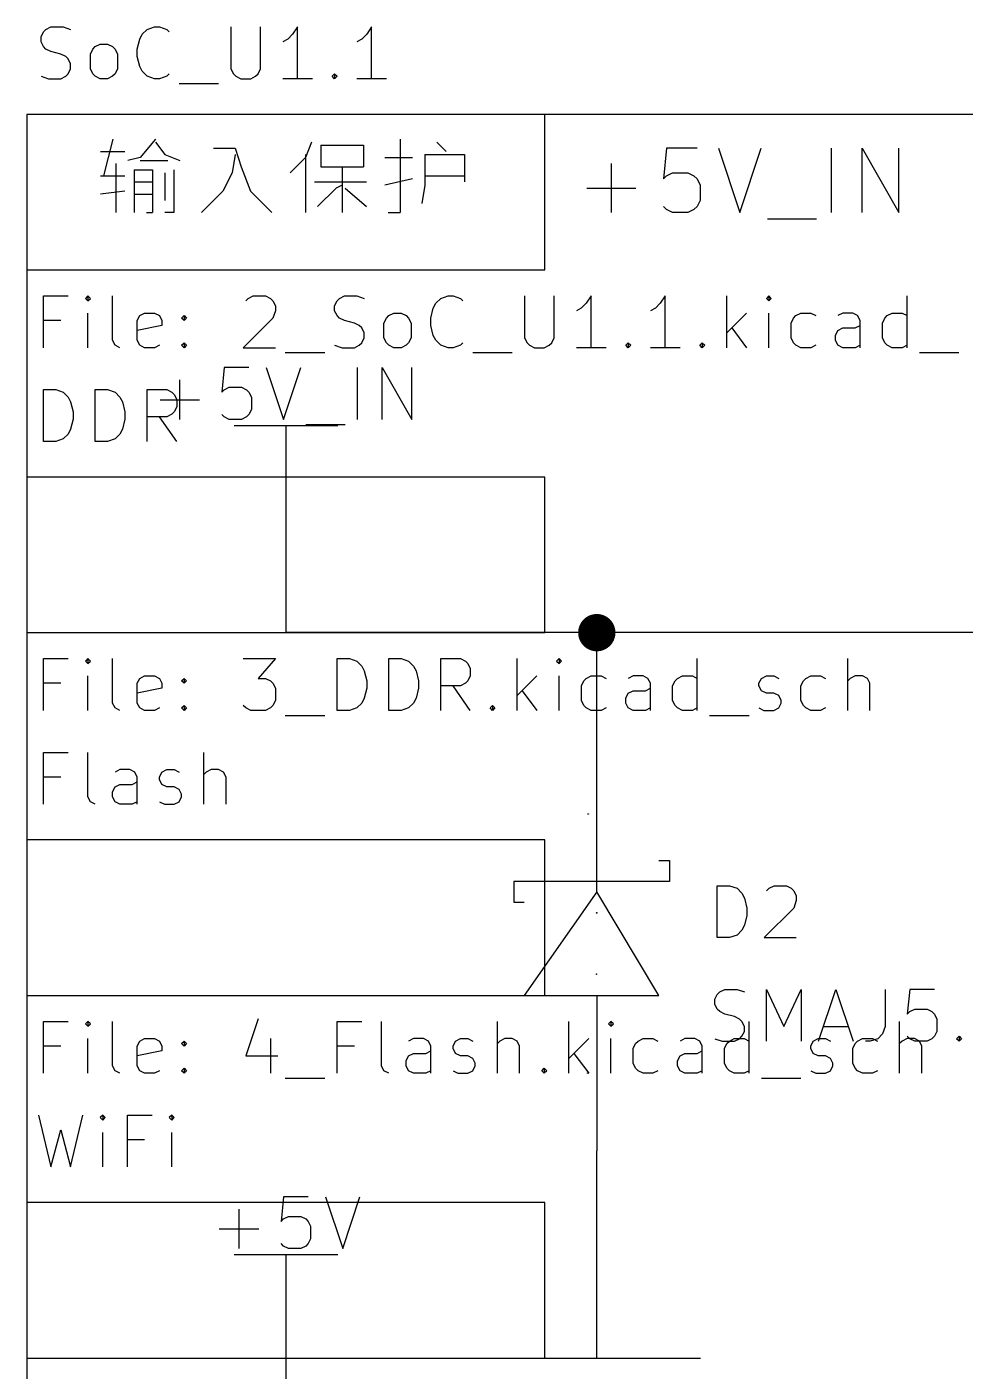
# Model space of a CAD drawing. Header units: millimetres. Extents: x 5 to 293, y -205 to -3.
# Drawn here: x 5.08 to 28.08, y -35.88 to -2.93 of the extents above; entities that cross this region are included whole.
import ezdxf

# ---------------------------------------------------------------- set-up
doc = ezdxf.new("R2010")
doc.units = ezdxf.units.MM
for name, color, linetype in [('GREENSIXTYFIVE', 129, 'CONTINUOUS'), ('LIGHTGREEN', 92, 'CONTINUOUS'), ('LIGHTMAGENTA', 212, 'CONTINUOUS'), ('LIGHTRED', 12, 'CONTINUOUS'), ('RED', 14, 'CONTINUOUS'), ('YELLOWTHREE', 44, 'CONTINUOUS')]:
    doc.layers.add(name, color=color, linetype=linetype)

msp = doc.modelspace()

# ---------------------------------------------------------------- linework, layer by layer
at = {"layer": 'GREENSIXTYFIVE', "linetype": 'CONTINUOUS'}
for p, q in [((5.5472, -2.9951), (5.6682, -2.9346)), ((5.6682, -2.9346), (5.9705, -2.9346)), ((5.9705, -2.9346), (6.152, -2.9951)), ((8.0267, -2.9951), (8.2081, -2.9346)), ((8.2081, -2.9346), (8.329, -2.9346)), ((8.329, -2.9346), (8.5105, -2.9951)), ((10.0828, -2.9346), (10.0828, -3.9627)), ((10.8085, -3.9627), (10.8085, -2.9346)), ((11.7157, -2.9346), (11.5948, -3.1161)), ((11.7157, -4.2046), (11.7157, -2.9346)), ((13.53, -2.9346), (13.4091, -3.1161)), ((13.53, -4.2046), (13.53, -2.9346)), ((5.4263, -3.1765), (5.4867, -3.0556)), ((5.4263, -3.2975), (5.4263, -3.1765)), ((5.4867, -3.0556), (5.5472, -2.9951)), ((7.7848, -3.4789), (7.8452, -3.237)), ((7.8452, -3.237), (7.9057, -3.1161)), ((7.9057, -3.1161), (8.0267, -2.9951)), ((8.5105, -2.9951), (8.5709, -3.0556)), ((11.4738, -3.237), (11.3529, -3.2975)), ((11.5948, -3.1161), (11.4738, -3.237)), ((13.2881, -3.237), (13.1672, -3.2975)), ((13.4091, -3.1161), (13.2881, -3.237)), ((5.4867, -3.4184), (5.4263, -3.2975)), ((5.5472, -3.4789), (5.4867, -3.4184)), ((5.6682, -3.5394), (5.5472, -3.4789)), ((5.9101, -3.5999), (5.6682, -3.5394)), ((6.031, -3.6603), (5.9101, -3.5999)), ((6.6358, -3.5999), (6.6962, -3.4789)), ((6.6358, -3.9627), (6.6358, -3.5999)), ((6.6962, -3.4789), (6.7567, -3.4184)), ((6.7567, -3.4184), (6.8777, -3.358)), ((6.8777, -3.358), (7.0591, -3.358)), ((7.0591, -3.358), (7.18, -3.4184)), ((7.18, -3.4184), (7.2405, -3.4789)), ((7.2405, -3.4789), (7.301, -3.5999)), ((7.301, -3.5999), (7.301, -3.9627)), ((7.7848, -3.6603), (7.7848, -3.4789)), ((6.0915, -3.7208), (6.031, -3.6603)), ((6.152, -3.8418), (6.0915, -3.7208)), ((6.152, -3.9627), (6.152, -3.8418)), ((7.8452, -3.9022), (7.7848, -3.6603)), ((7.9057, -4.0232), (7.8452, -3.9022)), ((5.4263, -4.1442), (5.6077, -4.2046)), ((5.6077, -4.2046), (5.9101, -4.2046)), ((5.9101, -4.2046), (6.031, -4.1442)), ((6.031, -4.1442), (6.0915, -4.0837)), ((6.0915, -4.0837), (6.152, -3.9627)), ((6.6962, -4.0837), (6.6358, -3.9627)), ((6.7567, -4.1442), (6.6962, -4.0837)), ((6.8777, -4.2046), (6.7567, -4.1442)), ((7.0591, -4.2046), (6.8777, -4.2046)), ((7.18, -4.1442), (7.0591, -4.2046)), ((7.2405, -4.0837), (7.18, -4.1442)), ((7.301, -3.9627), (7.2405, -4.0837)), ((8.0267, -4.1442), (7.9057, -4.0232)), ((8.2081, -4.2046), (8.0267, -4.1442)), ((8.329, -4.2046), (8.2081, -4.2046)), ((8.5105, -4.1442), (8.329, -4.2046)), ((8.5709, -4.0837), (8.5105, -4.1442)), ((10.0828, -3.9627), (10.1433, -4.0837)), ((10.1433, -4.0837), (10.2038, -4.1442)), ((10.2038, -4.1442), (10.3247, -4.2046)), ((10.3247, -4.2046), (10.5666, -4.2046)), ((10.5666, -4.2046), (10.6876, -4.1442)), ((10.6876, -4.1442), (10.7481, -4.0837)), ((10.7481, -4.0837), (10.8085, -3.9627)), ((12.0786, -4.2046), (11.3529, -4.2046)), ((12.5624, -4.1442), (12.6228, -4.0837)), ((12.6228, -4.2046), (12.5624, -4.1442)), ((12.6228, -4.0837), (12.6833, -4.1442)), ((12.6228, -4.0837), (12.6228, -4.2046)), ((12.6833, -4.1442), (12.6228, -4.2046)), ((13.8929, -4.2046), (13.1672, -4.2046)), ((8.8129, -4.3256), (9.7805, -4.3256)), ((9.918, -11.2844), (9.8576, -11.8892)), ((10.5228, -11.2844), (9.918, -11.2844)), ((10.9461, -11.2844), (11.3694, -12.5544)), ((11.3694, -12.5544), (11.7928, -11.2844)), ((13.1837, -12.5544), (13.1837, -11.2844)), ((13.7885, -12.5544), (13.7885, -11.2844)), ((13.7885, -11.2844), (14.5142, -12.5544)), ((14.5142, -12.5544), (14.5142, -11.2844)), ((5.4867, -13.0946), (5.4867, -11.8246)), ((5.4867, -11.8246), (5.7891, -11.8246)), ((5.7891, -11.8246), (5.9705, -11.8851)), ((6.7567, -13.0946), (6.7567, -11.8246)), ((6.7567, -11.8246), (7.0591, -11.8246)), ((7.0591, -11.8246), (7.2405, -11.8851)), ((8.0267, -13.0946), (8.0267, -11.8246)), ((8.0267, -11.8246), (8.5105, -11.8246)), ((8.5105, -11.8246), (8.6315, -11.8851)), ((8.8294, -12.5544), (8.8294, -11.5868)), ((9.8576, -11.8892), (9.918, -11.8287)), ((9.918, -11.8287), (10.039, -11.7682)), ((10.039, -11.7682), (10.3414, -11.7682)), ((10.3414, -11.7682), (10.4623, -11.8287)), ((10.4623, -11.8287), (10.5228, -11.8892)), ((5.9705, -11.8851), (6.0915, -12.0061)), ((6.0915, -12.0061), (6.152, -12.127)), ((6.152, -12.127), (6.2124, -12.3689)), ((7.2405, -11.8851), (7.3615, -12.0061)), ((7.3615, -12.0061), (7.422, -12.127)), ((7.422, -12.127), (7.4824, -12.3689)), ((8.3456, -12.0706), (9.3133, -12.0706)), ((8.6315, -11.8851), (8.692, -11.9456)), ((8.692, -11.9456), (8.7524, -12.0665)), ((8.7524, -12.0665), (8.7524, -12.248)), ((10.5228, -11.8892), (10.5833, -12.0101)), ((10.5833, -12.0101), (10.5833, -12.3125)), ((6.2124, -12.3689), (6.2124, -12.5503)), ((7.4824, -12.3689), (7.4824, -12.5503)), ((8.5105, -12.4899), (8.0267, -12.4899)), ((8.7524, -13.0946), (8.3291, -12.4899)), ((8.6315, -12.4294), (8.5105, -12.4899)), ((8.692, -12.3689), (8.6315, -12.4294)), ((8.7524, -12.248), (8.692, -12.3689)), ((9.918, -12.494), (9.8576, -12.4335)), ((10.039, -12.5544), (9.918, -12.494)), ((10.4623, -12.494), (10.3414, -12.5544)), ((10.5228, -12.4335), (10.4623, -12.494)), ((10.5833, -12.3125), (10.5228, -12.4335)), ((6.152, -12.7922), (6.0915, -12.9132)), ((6.2124, -12.5503), (6.152, -12.7922)), ((7.422, -12.7922), (7.3615, -12.9132)), ((7.4824, -12.5503), (7.422, -12.7922)), ((10.3414, -12.5544), (10.039, -12.5544)), ((11.9138, -12.6754), (12.8814, -12.6754)), ((5.7891, -13.0946), (5.4867, -13.0946)), ((5.9705, -13.0342), (5.7891, -13.0946)), ((6.0915, -12.9132), (5.9705, -13.0342)), ((7.0591, -13.0946), (6.7567, -13.0946)), ((7.2405, -13.0342), (7.0591, -13.0946)), ((7.3615, -12.9132), (7.2405, -13.0342)), ((5.4867, -21.9846), (5.4867, -20.7146)), ((5.4867, -20.7146), (6.0915, -20.7146)), ((6.5753, -21.8032), (6.5753, -20.7146)), ((9.4176, -21.9846), (9.4176, -20.7146)), ((5.9101, -21.3194), (5.4867, -21.3194)), ((7.3615, -21.138), (7.2405, -21.1984)), ((7.6034, -21.138), (7.3615, -21.138)), ((7.7243, -21.1984), (7.6034, -21.138)), ((7.7848, -21.3194), (7.7243, -21.1984)), ((7.7848, -21.9846), (7.7848, -21.3194)), ((8.3291, -21.3194), (8.3895, -21.1984)), ((8.3291, -21.3799), (8.3291, -21.3194)), ((8.3895, -21.5008), (8.3291, -21.3799)), ((8.3895, -21.1984), (8.5105, -21.138)), ((8.5105, -21.138), (8.6919, -21.138)), ((8.6919, -21.138), (8.8129, -21.1984)), ((9.4781, -21.1984), (9.4176, -21.2589)), ((9.5991, -21.138), (9.4781, -21.1984)), ((9.7805, -21.138), (9.5991, -21.138)), ((9.9014, -21.1984), (9.7805, -21.138)), ((9.9619, -21.3194), (9.9014, -21.1984)), ((9.9619, -21.9846), (9.9619, -21.3194)), ((7.1801, -21.6822), (7.2405, -21.5613)), ((7.1801, -21.8032), (7.1801, -21.6822)), ((7.2405, -21.5613), (7.3615, -21.5008)), ((7.3615, -21.5008), (7.6639, -21.5008)), ((7.6639, -21.5008), (7.7848, -21.4403)), ((8.5105, -21.5613), (8.3895, -21.5008)), ((8.6919, -21.5613), (8.5105, -21.5613)), ((8.8129, -21.6218), (8.6919, -21.5613)), ((8.8733, -21.7427), (8.8129, -21.6218)), ((8.8733, -21.8032), (8.8733, -21.7427)), ((6.6358, -21.9242), (6.5753, -21.8032)), ((6.7568, -21.9846), (6.6358, -21.9242)), ((7.2405, -21.9242), (7.1801, -21.8032)), ((7.3615, -21.9846), (7.2405, -21.9242)), ((7.6639, -21.9846), (7.3615, -21.9846)), ((7.7848, -21.9242), (7.6639, -21.9846)), ((8.3291, -21.9242), (8.45, -21.9846)), ((8.45, -21.9846), (8.6919, -21.9846)), ((8.6919, -21.9846), (8.8129, -21.9242)), ((8.8129, -21.9242), (8.8733, -21.8032)), ((22.0035, -25.2544), (22.0035, -23.9844)), ((22.0035, -23.9844), (22.3059, -23.9844)), ((22.0035, -25.2544), (22.0035, -23.9844)), ((22.0035, -23.9844), (22.3059, -23.9844)), ((22.3059, -23.9844), (22.4873, -24.0449)), ((22.3059, -23.9844), (22.4873, -24.0449)), ((22.4873, -24.0449), (22.6083, -24.1659)), ((22.4873, -24.0449), (22.6083, -24.1659)), ((23.2131, -24.1054), (23.2735, -24.0449)), ((23.2131, -24.1054), (23.2735, -24.0449)), ((23.2735, -24.0449), (23.3945, -23.9844)), ((23.2735, -24.0449), (23.3945, -23.9844)), ((23.3945, -23.9844), (23.6969, -23.9844)), ((23.3945, -23.9844), (23.6969, -23.9844)), ((23.6969, -23.9844), (23.8178, -24.0449)), ((23.6969, -23.9844), (23.8178, -24.0449)), ((23.8178, -24.0449), (23.8783, -24.1054)), ((23.8178, -24.0449), (23.8783, -24.1054)), ((22.6083, -24.1659), (22.6688, -24.2868)), ((22.6083, -24.1659), (22.6688, -24.2868)), ((22.6688, -24.2868), (22.7292, -24.5287)), ((22.6688, -24.2868), (22.7292, -24.5287)), ((23.8783, -24.1054), (23.9388, -24.2263)), ((23.8783, -24.1054), (23.9388, -24.2263)), ((23.9388, -24.3473), (23.8783, -24.5287)), ((23.9388, -24.3473), (23.8783, -24.5287)), ((23.9388, -24.2263), (23.9388, -24.3473)), ((23.9388, -24.2263), (23.9388, -24.3473)), ((19.0364, -24.6428), (19.0509, -24.6573)), ((19.0364, -24.6428), (19.0509, -24.6573)), ((19.0618, -24.6573), (19.0364, -24.6573)), ((19.0618, -24.6573), (19.0364, -24.6573)), ((19.0618, -24.6428), (19.0472, -24.6537)), ((19.0618, -24.6428), (19.0472, -24.6537)), ((22.7292, -24.5287), (22.7292, -24.7101)), ((22.7292, -24.5287), (22.7292, -24.7101)), ((23.8783, -24.5287), (23.1526, -25.2544)), ((23.8783, -24.5287), (23.1526, -25.2544)), ((22.6688, -24.952), (22.6083, -25.073)), ((22.6688, -24.952), (22.6083, -25.073)), ((22.7292, -24.7101), (22.6688, -24.952)), ((22.7292, -24.7101), (22.6688, -24.952)), ((22.3059, -25.2544), (22.0035, -25.2544)), ((22.3059, -25.2544), (22.0035, -25.2544)), ((22.4873, -25.194), (22.3059, -25.2544)), ((22.4873, -25.194), (22.3059, -25.2544)), ((22.6083, -25.073), (22.4873, -25.194)), ((22.6083, -25.073), (22.4873, -25.194)), ((23.1526, -25.2544), (23.9388, -25.2544)), ((23.1526, -25.2544), (23.9388, -25.2544)), ((19.0364, -26.1511), (19.0618, -26.1426)), ((19.0364, -26.1511), (19.0618, -26.1426)), ((19.0618, -26.1595), (19.0364, -26.1511)), ((19.0618, -26.1595), (19.0364, -26.1511)), ((19.0545, -26.1571), (19.0545, -26.145)), ((19.0545, -26.1571), (19.0545, -26.145)), ((21.9431, -26.7663), (22.0035, -26.6454)), ((21.9431, -26.7663), (22.0035, -26.6454)), ((22.0035, -26.6454), (22.064, -26.5849)), ((22.0035, -26.6454), (22.064, -26.5849)), ((22.064, -26.5849), (22.185, -26.5244)), ((22.064, -26.5849), (22.185, -26.5244)), ((22.185, -26.5244), (22.4873, -26.5244)), ((22.185, -26.5244), (22.4873, -26.5244)), ((22.4873, -26.5244), (22.6688, -26.5849)), ((22.4873, -26.5244), (22.6688, -26.5849)), ((23.213, -27.7944), (23.213, -26.5244)), ((23.213, -26.5244), (23.6364, -27.4316)), ((23.213, -27.7944), (23.213, -26.5244)), ((23.213, -26.5244), (23.6364, -27.4316)), ((23.6364, -27.4316), (24.0597, -26.5244)), ((23.6364, -27.4316), (24.0597, -26.5244)), ((24.0597, -26.5244), (24.0597, -27.7944)), ((24.0597, -26.5244), (24.0597, -27.7944)), ((24.483, -27.7944), (24.9063, -26.5244)), ((24.483, -27.7944), (24.9063, -26.5244)), ((24.9063, -26.5244), (25.3297, -27.7944)), ((24.9063, -26.5244), (25.3297, -27.7944)), ((26.1159, -26.5244), (26.1159, -27.4316)), ((26.1159, -26.5244), (26.1159, -27.4316)), ((26.7206, -26.5244), (26.6602, -27.1292)), ((26.7206, -26.5244), (26.6602, -27.1292)), ((27.3254, -26.5244), (26.7206, -26.5244)), ((27.3254, -26.5244), (26.7206, -26.5244)), ((21.9431, -26.8873), (21.9431, -26.7663)), ((21.9431, -26.8873), (21.9431, -26.7663)), ((22.0035, -27.0082), (21.9431, -26.8873)), ((22.0035, -27.0082), (21.9431, -26.8873)), ((22.064, -27.0687), (22.0035, -27.0082)), ((22.064, -27.0687), (22.0035, -27.0082)), ((26.7206, -27.0687), (26.8416, -27.0082)), ((26.7206, -27.0687), (26.8416, -27.0082)), ((26.8416, -27.0082), (27.144, -27.0082)), ((26.8416, -27.0082), (27.144, -27.0082)), ((27.144, -27.0082), (27.2649, -27.0687)), ((27.144, -27.0082), (27.2649, -27.0687)), ((22.185, -27.1292), (22.064, -27.0687)), ((22.185, -27.1292), (22.064, -27.0687)), ((22.4269, -27.1897), (22.185, -27.1292)), ((22.4269, -27.1897), (22.185, -27.1292)), ((22.5478, -27.2501), (22.4269, -27.1897)), ((22.5478, -27.2501), (22.4269, -27.1897)), ((22.6083, -27.3106), (22.5478, -27.2501)), ((22.6083, -27.3106), (22.5478, -27.2501)), ((22.6688, -27.4316), (22.6083, -27.3106)), ((22.6688, -27.4316), (22.6083, -27.3106)), ((26.6602, -27.1292), (26.7206, -27.0687)), ((26.6602, -27.1292), (26.7206, -27.0687)), ((27.2649, -27.0687), (27.3254, -27.1292)), ((27.2649, -27.0687), (27.3254, -27.1292)), ((27.3254, -27.1292), (27.3859, -27.2501)), ((27.3254, -27.1292), (27.3859, -27.2501)), ((27.3859, -27.2501), (27.3859, -27.5525)), ((27.3859, -27.2501), (27.3859, -27.5525)), ((22.6083, -27.6735), (22.6688, -27.5525)), ((22.6083, -27.6735), (22.6688, -27.5525)), ((22.6688, -27.5525), (22.6688, -27.4316)), ((22.6688, -27.5525), (22.6688, -27.4316)), ((24.604, -27.4316), (25.2087, -27.4316)), ((24.604, -27.4316), (25.2087, -27.4316)), ((26.0554, -27.613), (25.9345, -27.734)), ((26.0554, -27.613), (25.9345, -27.734)), ((26.1159, -27.4316), (26.0554, -27.613)), ((26.1159, -27.4316), (26.0554, -27.613)), ((27.3859, -27.5525), (27.3254, -27.6735)), ((27.3859, -27.5525), (27.3254, -27.6735)), ((21.9431, -27.734), (22.1245, -27.7944)), ((21.9431, -27.734), (22.1245, -27.7944)), ((22.1245, -27.7944), (22.4269, -27.7944)), ((22.1245, -27.7944), (22.4269, -27.7944)), ((22.4269, -27.7944), (22.5478, -27.734)), ((22.4269, -27.7944), (22.5478, -27.734)), ((22.5478, -27.734), (22.6083, -27.6735)), ((22.5478, -27.734), (22.6083, -27.6735)), ((25.753, -27.7944), (25.6321, -27.7944)), ((25.753, -27.7944), (25.6321, -27.7944)), ((25.9345, -27.734), (25.753, -27.7944)), ((25.9345, -27.734), (25.753, -27.7944)), ((26.7206, -27.734), (26.6602, -27.6735)), ((26.7206, -27.734), (26.6602, -27.6735)), ((26.8416, -27.7944), (26.7206, -27.734)), ((26.8416, -27.7944), (26.7206, -27.734)), ((27.144, -27.7944), (26.8416, -27.7944)), ((27.144, -27.7944), (26.8416, -27.7944)), ((27.2649, -27.734), (27.144, -27.7944)), ((27.2649, -27.734), (27.144, -27.7944)), ((27.3254, -27.6735), (27.2649, -27.734)), ((27.3254, -27.6735), (27.2649, -27.734)), ((27.8697, -27.734), (27.9301, -27.6735)), ((27.8697, -27.734), (27.9301, -27.6735)), ((27.9301, -27.7944), (27.8697, -27.734)), ((27.9301, -27.7944), (27.8697, -27.734)), ((27.9301, -27.6735), (27.9906, -27.734)), ((27.9301, -27.6735), (27.9301, -27.7944)), ((27.9301, -27.6735), (27.9906, -27.734)), ((27.9301, -27.6735), (27.9301, -27.7944)), ((27.9906, -27.734), (27.9301, -27.7944)), ((27.9906, -27.734), (27.9301, -27.7944)), ((5.3658, -29.6046), (5.6682, -30.8746)), ((6.152, -30.8746), (6.4544, -29.6046)), ((6.9381, -29.6046), (6.8777, -29.6651)), ((6.9986, -29.6651), (6.9381, -29.6046)), ((6.9381, -29.6046), (6.9381, -29.7256)), ((7.5429, -30.8746), (7.5429, -29.6046)), ((7.5429, -29.6046), (8.1477, -29.6046)), ((8.6315, -29.6046), (8.5711, -29.6651)), ((8.692, -29.6651), (8.6315, -29.6046)), ((8.6315, -29.6046), (8.6315, -29.7256)), ((5.6682, -30.8746), (5.9101, -29.9675)), ((5.9101, -29.9675), (6.152, -30.8746)), ((6.8777, -29.6651), (6.9381, -29.7256)), ((6.9381, -29.7256), (6.9986, -29.6651)), ((8.5711, -29.6651), (8.6315, -29.7256)), ((8.6315, -29.7256), (8.692, -29.6651)), ((6.9381, -30.8746), (6.9381, -30.028)), ((7.9663, -30.2094), (7.5429, -30.2094)), ((8.6315, -30.8746), (8.6315, -30.028)), ((11.3695, -31.6044), (11.3091, -32.2092)), ((11.9743, -31.6044), (11.3695, -31.6044)), ((12.3976, -31.6044), (12.8209, -32.8744)), ((12.8209, -32.8744), (13.2443, -31.6044)), ((10.2809, -32.8744), (10.2809, -31.9068)), ((11.3091, -32.2092), (11.3695, -32.1487)), ((11.3695, -32.1487), (11.4905, -32.0882)), ((11.4905, -32.0882), (11.7929, -32.0882)), ((11.7929, -32.0882), (11.9138, -32.1487)), ((11.9138, -32.1487), (11.9743, -32.2092)), ((11.9743, -32.2092), (12.0348, -32.3301)), ((9.7971, -32.3906), (10.7648, -32.3906)), ((12.0348, -32.3301), (12.0348, -32.6325)), ((11.3695, -32.814), (11.3091, -32.7535)), ((11.4905, -32.8744), (11.3695, -32.814)), ((11.7929, -32.8744), (11.4905, -32.8744)), ((11.9138, -32.814), (11.7929, -32.8744)), ((11.9743, -32.7535), (11.9138, -32.814)), ((12.0348, -32.6325), (11.9743, -32.7535))]:
    msp.add_line(p, q, dxfattribs=at)
at = {"layer": 'LIGHTGREEN', "linetype": 'CONTINUOUS'}
for p, q in [((11.43, -15.24), (11.43, -17.78)), ((19.05, -17.78), (11.43, -17.78)), ((19.05, -20.32), (19.05, -17.78)), ((30.48, -17.78), (19.05, -17.78)), ((19.05, -33.02), (19.05, -30.48)), ((11.43, -35.56), (11.43, -40.64))]:
    msp.add_line(p, q, dxfattribs=at)
at = {"layer": 'LIGHTGREEN', "const_width": 0.4572}
msp.add_lwpolyline([(18.8214, -17.78, 1), (19.2786, -17.78, 1)], format="xyb", close=True, dxfattribs=at)
at = {"layer": 'LIGHTMAGENTA', "linetype": 'CONTINUOUS'}
for p, q in [((5.08, -5.08), (5.08, -59.69)), ((67.31, -5.08), (5.08, -5.08)), ((7.1834, -5.6857), (6.9584, -6.5856)), ((8.2333, -5.6857), (7.8583, -6.1356)), ((8.2333, -5.7607), (8.4582, -6.0606)), ((9.6581, -5.9106), (10.183, -5.9106)), ((10.183, -5.9106), (10.333, -6.3606)), ((12.0578, -5.7607), (11.9078, -6.1356)), ((12.2827, -5.8357), (12.2827, -6.3606)), ((12.2827, -5.8357), (13.3326, -5.8357)), ((13.3326, -5.8357), (13.3326, -6.3606)), ((14.2325, -5.6857), (14.2325, -7.4854)), ((15.1324, -5.7607), (15.3573, -5.9856)), ((20.7566, -5.9106), (20.6816, -6.6605)), ((21.5065, -5.9106), (20.7566, -5.9106)), ((22.0314, -5.9106), (22.5564, -7.4854)), ((22.5564, -7.4854), (23.0813, -5.9106)), ((24.806, -7.4854), (24.806, -5.9106)), ((25.5559, -7.4854), (25.5559, -5.9106)), ((25.5559, -5.9106), (26.4558, -7.4854)), ((26.4558, -7.4854), (26.4558, -5.9106)), ((6.8834, -5.9856), (7.4834, -5.9856)), ((7.8583, -6.1356), (7.5583, -6.2106)), ((7.8583, -6.2106), (8.5332, -6.2106)), ((8.4582, -6.0606), (8.8332, -6.2106)), ((10.183, -6.0606), (10.108, -6.5106)), ((11.9078, -6.1356), (11.5328, -6.5106)), ((11.9078, -6.0606), (11.9078, -7.4854)), ((13.8575, -6.1356), (14.5324, -6.1356)), ((14.8324, -6.0606), (14.8324, -6.8105)), ((14.8324, -6.0606), (15.8073, -6.0606)), ((15.8073, -6.0606), (15.8073, -6.7355)), ((6.8834, -6.5856), (7.4834, -6.5856)), ((7.2584, -6.2856), (7.2584, -7.4854)), ((7.7083, -6.4356), (7.7083, -7.4854)), ((7.7083, -6.4356), (8.1583, -6.4356)), ((8.1583, -6.4356), (8.1583, -7.4854)), ((8.4582, -6.5106), (8.4582, -7.1855)), ((8.6832, -6.4356), (8.6832, -7.4854)), ((10.108, -6.5106), (9.883, -6.9605)), ((10.333, -6.3606), (10.558, -6.9605)), ((12.2827, -6.3606), (13.3326, -6.3606)), ((12.8077, -6.3606), (12.8077, -7.4854)), ((14.8324, -6.5856), (15.8073, -6.5856)), ((19.4067, -7.4854), (19.4067, -6.2856)), ((20.6816, -6.6605), (20.7566, -6.5856)), ((20.7566, -6.5856), (20.9066, -6.5106)), ((20.9066, -6.5106), (21.2815, -6.5106)), ((21.2815, -6.5106), (21.4315, -6.5856)), ((21.4315, -6.5856), (21.5065, -6.6605)), ((7.7083, -6.7355), (8.1583, -6.7355)), ((12.1328, -6.7355), (13.4076, -6.7355)), ((12.6577, -6.8855), (12.2077, -7.3355)), ((12.8077, -6.8105), (12.6577, -6.8855)), ((12.8827, -6.8855), (13.4076, -7.3355)), ((14.5324, -6.6605), (13.8575, -6.8105)), ((14.8324, -6.8105), (14.7574, -7.2605)), ((18.8068, -6.8855), (20.0067, -6.8855)), ((21.5065, -6.6605), (21.5815, -6.8105)), ((21.5815, -6.8105), (21.5815, -7.1855)), ((7.4834, -6.9605), (6.8834, -7.0355)), ((7.7083, -7.0355), (8.1583, -7.0355)), ((9.883, -6.9605), (9.3581, -7.4854)), ((10.558, -6.9605), (11.0829, -7.4854)), ((21.5815, -7.1855), (21.5065, -7.3355)), ((8.0083, -7.4854), (8.1583, -7.4854)), ((8.6832, -7.4854), (8.4582, -7.4854)), ((13.9325, -7.4854), (14.2325, -7.4854)), ((20.7566, -7.4105), (20.6816, -7.3355)), ((20.9066, -7.4854), (20.7566, -7.4105)), ((21.2815, -7.4854), (20.9066, -7.4854)), ((21.4315, -7.4105), (21.2815, -7.4854)), ((21.5065, -7.3355), (21.4315, -7.4105)), ((23.2313, -7.6354), (24.4311, -7.6354))]:
    msp.add_line(p, q, dxfattribs=at)
at = {"layer": 'LIGHTRED', "linetype": 'CONTINUOUS'}
for p, q in [((18.8437, -22.225), (18.8183, -22.225)), ((18.8183, -22.225), (18.8219, -22.2274)), ((18.8437, -22.225), (18.8183, -22.225)), ((18.8183, -22.225), (18.8219, -22.2274)), ((18.8219, -22.2274), (18.8243, -22.2298)), ((18.8219, -22.2274), (18.8243, -22.2298)), ((18.8243, -22.2298), (18.8255, -22.2322)), ((18.8243, -22.2298), (18.8255, -22.2322)), ((18.8437, -22.2177), (18.8437, -22.2322)), ((18.8437, -22.2177), (18.8437, -22.2322)), ((18.8183, -28.5725), (18.8195, -28.5701)), ((18.8183, -28.5725), (18.8195, -28.5701)), ((18.8183, -28.5786), (18.8183, -28.5725)), ((18.8183, -28.5786), (18.8183, -28.5725)), ((18.8195, -28.581), (18.8183, -28.5786)), ((18.8195, -28.581), (18.8183, -28.5786)), ((18.8195, -28.5701), (18.8207, -28.5689)), ((18.8195, -28.5701), (18.8207, -28.5689)), ((18.8207, -28.5822), (18.8195, -28.581)), ((18.8207, -28.5822), (18.8195, -28.581)), ((18.8207, -28.5689), (18.8231, -28.5677)), ((18.8207, -28.5689), (18.8231, -28.5677)), ((18.8231, -28.5677), (18.8255, -28.5677)), ((18.8231, -28.5677), (18.8255, -28.5677)), ((18.8255, -28.5677), (18.8291, -28.5689)), ((18.8255, -28.5677), (18.8291, -28.5689)), ((18.8291, -28.5689), (18.8437, -28.5834)), ((18.8291, -28.5689), (18.8437, -28.5834)), ((18.8437, -28.5834), (18.8437, -28.5677)), ((18.8437, -28.5834), (18.8437, -28.5677))]:
    msp.add_line(p, q, dxfattribs=at)
at = {"layer": 'RED', "linetype": 'CONTINUOUS'}
for p, q in [((5.08, -5.08), (5.08, -8.89)), ((17.78, -5.08), (5.08, -5.08)), ((5.08, -5.08), (5.08, -8.89)), ((17.78, -5.08), (5.08, -5.08)), ((17.78, -8.89), (17.78, -5.08)), ((17.78, -8.89), (17.78, -5.08)), ((5.08, -8.89), (17.78, -8.89)), ((5.08, -8.89), (17.78, -8.89)), ((10.16, -12.7), (12.7, -12.7)), ((11.43, -12.7), (11.43, -13.97)), ((5.08, -13.97), (5.08, -17.78)), ((17.78, -13.97), (5.08, -13.97)), ((5.08, -13.97), (5.08, -17.78)), ((17.78, -13.97), (5.08, -13.97)), ((11.43, -13.97), (11.43, -15.24)), ((17.78, -17.78), (17.78, -13.97)), ((17.78, -17.78), (17.78, -13.97)), ((5.08, -17.78), (17.78, -17.78)), ((5.08, -17.78), (17.78, -17.78)), ((19.05, -24.13), (19.05, -20.32)), ((19.05, -24.13), (19.05, -20.32)), ((5.08, -22.86), (5.08, -26.67)), ((17.78, -22.86), (5.08, -22.86)), ((5.08, -22.86), (5.08, -26.67)), ((17.78, -22.86), (5.08, -22.86)), ((17.78, -26.67), (17.78, -22.86)), ((17.78, -26.67), (17.78, -22.86)), ((20.574, -23.368), (20.828, -23.368)), ((20.828, -23.368), (20.828, -23.876)), ((20.828, -23.876), (17.018, -23.876)), ((17.018, -23.876), (17.018, -24.384)), ((19.05, -24.13), (17.272, -26.67)), ((20.574, -26.67), (19.05, -24.13)), ((17.018, -24.384), (17.272, -24.384)), ((5.08, -26.67), (17.78, -26.67)), ((5.08, -26.67), (17.78, -26.67)), ((17.272, -26.67), (20.574, -26.67)), ((19.05, -26.67), (19.05, -30.48)), ((19.05, -26.67), (19.05, -30.48)), ((5.08, -31.75), (5.08, -35.56)), ((17.78, -31.75), (5.08, -31.75)), ((5.08, -31.75), (5.08, -35.56)), ((17.78, -31.75), (5.08, -31.75)), ((17.78, -35.56), (17.78, -31.75)), ((17.78, -35.56), (17.78, -31.75)), ((10.16, -33.02), (12.7, -33.02)), ((11.43, -33.02), (11.43, -34.29)), ((19.05, -35.56), (19.05, -33.02)), ((11.43, -34.29), (11.43, -35.56)), ((5.08, -35.56), (17.78, -35.56)), ((5.08, -35.56), (17.78, -35.56)), ((16.51, -35.56), (21.59, -35.56))]:
    msp.add_line(p, q, dxfattribs=at)
at = {"layer": 'YELLOWTHREE', "linetype": 'CONTINUOUS'}
for p, q in [((5.4867, -10.7967), (5.4867, -9.5267)), ((5.4867, -9.5267), (6.0915, -9.5267)), ((6.5753, -9.5267), (6.5149, -9.5872)), ((6.6358, -9.5872), (6.5753, -9.5267)), ((6.5753, -9.5267), (6.5753, -9.6477)), ((7.1801, -10.6153), (7.1801, -9.5267)), ((10.5063, -9.5872), (10.6273, -9.5267)), ((10.6273, -9.5267), (10.9297, -9.5267)), ((10.9297, -9.5267), (11.0506, -9.5872)), ((12.7439, -9.5872), (12.8649, -9.5267)), ((12.8649, -9.5267), (13.1672, -9.5267)), ((13.1672, -9.5267), (13.3487, -9.5872)), ((15.2234, -9.5872), (15.4048, -9.5267)), ((15.4048, -9.5267), (15.5257, -9.5267)), ((15.5257, -9.5267), (15.7072, -9.5872)), ((17.2795, -9.5267), (17.2795, -10.5548)), ((18.0052, -10.5548), (18.0052, -9.5267)), ((18.9124, -9.5267), (18.7915, -9.7082)), ((18.9124, -10.7967), (18.9124, -9.5267)), ((20.7267, -9.5267), (20.6058, -9.7082)), ((20.7267, -10.7967), (20.7267, -9.5267)), ((22.2386, -10.7967), (22.2386, -9.5267)), ((23.2667, -9.5267), (23.2063, -9.5872)), ((23.3272, -9.5872), (23.2667, -9.5267)), ((23.2667, -9.5267), (23.2667, -9.6477)), ((26.6534, -10.7967), (26.6534, -9.5267)), ((6.5149, -9.5872), (6.5753, -9.6477)), ((6.5753, -9.6477), (6.6358, -9.5872)), ((10.4459, -9.6477), (10.5063, -9.5872)), ((11.0506, -9.5872), (11.1111, -9.6477)), ((11.1111, -9.6477), (11.1716, -9.7686)), ((11.1716, -9.7686), (11.1716, -9.8896)), ((12.623, -9.7686), (12.6834, -9.6477)), ((12.623, -9.8896), (12.623, -9.7686)), ((12.6834, -9.6477), (12.7439, -9.5872)), ((14.9815, -10.071), (15.0419, -9.8291)), ((15.0419, -9.8291), (15.1024, -9.7082)), ((15.1024, -9.7082), (15.2234, -9.5872)), ((15.7072, -9.5872), (15.7676, -9.6477)), ((18.6705, -9.8291), (18.5496, -9.8896)), ((18.7915, -9.7082), (18.6705, -9.8291)), ((20.4848, -9.8291), (20.3639, -9.8896)), ((20.6058, -9.7082), (20.4848, -9.8291)), ((23.2063, -9.5872), (23.2667, -9.6477)), ((23.2667, -9.6477), (23.3272, -9.5872)), ((5.9101, -10.1315), (5.4867, -10.1315)), ((6.5753, -10.7967), (6.5753, -9.9501)), ((7.7849, -10.1315), (7.8453, -10.0105)), ((7.7849, -10.6153), (7.7849, -10.1315)), ((7.8453, -10.0105), (7.9663, -9.9501)), ((7.9663, -9.9501), (8.2082, -9.9501)), ((8.2082, -9.9501), (8.3291, -10.0105)), ((8.3291, -10.0105), (8.3896, -10.1315)), ((8.3896, -10.1315), (8.3896, -10.2524)), ((8.8735, -10.071), (8.9339, -10.0105)), ((8.9339, -10.1315), (8.8735, -10.071)), ((8.9339, -10.0105), (8.9944, -10.071)), ((8.9339, -10.0105), (8.9339, -10.1315)), ((8.9944, -10.071), (8.9339, -10.1315)), ((11.1111, -10.071), (10.3854, -10.7967)), ((11.1716, -9.8896), (11.1111, -10.071)), ((12.6834, -10.0105), (12.623, -9.8896)), ((12.7439, -10.071), (12.6834, -10.0105)), ((12.8649, -10.1315), (12.7439, -10.071)), ((13.1068, -10.192), (12.8649, -10.1315)), ((13.2277, -10.2524), (13.1068, -10.192)), ((13.8325, -10.192), (13.8929, -10.071)), ((13.8325, -10.5548), (13.8325, -10.192)), ((13.8929, -10.071), (13.9534, -10.0105)), ((13.9534, -10.0105), (14.0744, -9.9501)), ((14.0744, -9.9501), (14.2558, -9.9501)), ((14.2558, -9.9501), (14.3767, -10.0105)), ((14.3767, -10.0105), (14.4372, -10.071)), ((14.4372, -10.071), (14.4977, -10.192)), ((14.4977, -10.192), (14.4977, -10.5548)), ((14.9815, -10.2524), (14.9815, -10.071)), ((22.7224, -9.9501), (22.2386, -10.4339)), ((23.2667, -10.7967), (23.2667, -9.9501)), ((23.8111, -10.192), (23.8715, -10.071)), ((23.8111, -10.5548), (23.8111, -10.192)), ((23.8715, -10.071), (23.932, -10.0105)), ((23.932, -10.0105), (24.053, -9.9501)), ((24.053, -9.9501), (24.2949, -9.9501)), ((24.2949, -9.9501), (24.4158, -10.0105)), ((25.0811, -9.9501), (24.9601, -10.0105)), ((25.323, -9.9501), (25.0811, -9.9501)), ((25.4439, -10.0105), (25.323, -9.9501)), ((25.5044, -10.1315), (25.4439, -10.0105)), ((25.5044, -10.7967), (25.5044, -10.1315)), ((26.0487, -10.192), (26.1091, -10.071)), ((26.0487, -10.5548), (26.0487, -10.192)), ((26.1091, -10.071), (26.1696, -10.0105)), ((26.1696, -10.0105), (26.2906, -9.9501)), ((26.2906, -9.9501), (26.5325, -9.9501)), ((26.5325, -9.9501), (26.6534, -10.0105)), ((8.3896, -10.2524), (7.7849, -10.3734)), ((13.2882, -10.3129), (13.2277, -10.2524)), ((13.3487, -10.4339), (13.2882, -10.3129)), ((13.3487, -10.5548), (13.3487, -10.4339)), ((15.0419, -10.4943), (14.9815, -10.2524)), ((15.1024, -10.6153), (15.0419, -10.4943)), ((22.3596, -10.3129), (22.7224, -10.7967)), ((24.8997, -10.4943), (24.9601, -10.3734)), ((24.8997, -10.6153), (24.8997, -10.4943)), ((24.9601, -10.3734), (25.0811, -10.3129)), ((25.0811, -10.3129), (25.3835, -10.3129)), ((25.3835, -10.3129), (25.5044, -10.2524)), ((7.2406, -10.7363), (7.1801, -10.6153)), ((7.3616, -10.7967), (7.2406, -10.7363)), ((7.8453, -10.7363), (7.7849, -10.6153)), ((7.9663, -10.7967), (7.8453, -10.7363)), ((8.2082, -10.7967), (7.9663, -10.7967)), ((8.3291, -10.7363), (8.2082, -10.7967)), ((8.8735, -10.7363), (8.9339, -10.6758)), ((8.9339, -10.7967), (8.8735, -10.7363)), ((8.9339, -10.6758), (8.9944, -10.7363)), ((8.9339, -10.6758), (8.9339, -10.7967)), ((8.9944, -10.7363), (8.9339, -10.7967)), ((10.3854, -10.7967), (11.1716, -10.7967)), ((12.623, -10.7363), (12.8044, -10.7967)), ((12.8044, -10.7967), (13.1068, -10.7967)), ((13.1068, -10.7967), (13.2277, -10.7363)), ((13.2277, -10.7363), (13.2882, -10.6758)), ((13.2882, -10.6758), (13.3487, -10.5548)), ((13.8929, -10.6758), (13.8325, -10.5548)), ((13.9534, -10.7363), (13.8929, -10.6758)), ((14.0744, -10.7967), (13.9534, -10.7363)), ((14.2558, -10.7967), (14.0744, -10.7967)), ((14.3767, -10.7363), (14.2558, -10.7967)), ((14.4372, -10.6758), (14.3767, -10.7363)), ((14.4977, -10.5548), (14.4372, -10.6758)), ((15.2234, -10.7363), (15.1024, -10.6153)), ((15.4048, -10.7967), (15.2234, -10.7363)), ((15.5257, -10.7967), (15.4048, -10.7967)), ((15.7072, -10.7363), (15.5257, -10.7967)), ((15.7676, -10.6758), (15.7072, -10.7363)), ((17.2795, -10.5548), (17.34, -10.6758)), ((17.34, -10.6758), (17.4005, -10.7363)), ((17.4005, -10.7363), (17.5214, -10.7967)), ((17.5214, -10.7967), (17.7633, -10.7967)), ((17.7633, -10.7967), (17.8843, -10.7363)), ((17.8843, -10.7363), (17.9448, -10.6758)), ((17.9448, -10.6758), (18.0052, -10.5548)), ((19.2753, -10.7967), (18.5496, -10.7967)), ((19.7591, -10.7363), (19.8195, -10.6758)), ((19.8195, -10.7967), (19.7591, -10.7363)), ((19.8195, -10.6758), (19.88, -10.7363)), ((19.8195, -10.6758), (19.8195, -10.7967)), ((19.88, -10.7363), (19.8195, -10.7967)), ((21.0896, -10.7967), (20.3639, -10.7967)), ((21.5734, -10.7363), (21.6338, -10.6758)), ((21.6338, -10.7967), (21.5734, -10.7363)), ((21.6338, -10.6758), (21.6943, -10.7363)), ((21.6338, -10.6758), (21.6338, -10.7967)), ((21.6943, -10.7363), (21.6338, -10.7967)), ((23.8715, -10.6758), (23.8111, -10.5548)), ((23.932, -10.7363), (23.8715, -10.6758)), ((24.053, -10.7967), (23.932, -10.7363)), ((24.2949, -10.7967), (24.053, -10.7967)), ((24.4158, -10.7363), (24.2949, -10.7967)), ((24.9601, -10.7363), (24.8997, -10.6153)), ((25.0811, -10.7967), (24.9601, -10.7363)), ((25.3835, -10.7967), (25.0811, -10.7967)), ((25.5044, -10.7363), (25.3835, -10.7967)), ((26.1091, -10.6758), (26.0487, -10.5548)), ((26.1696, -10.7363), (26.1091, -10.6758)), ((26.2906, -10.7967), (26.1696, -10.7363)), ((26.5325, -10.7967), (26.2906, -10.7967)), ((26.6534, -10.7363), (26.5325, -10.7967)), ((11.4135, -10.9177), (12.3811, -10.9177)), ((16.0096, -10.9177), (16.9772, -10.9177)), ((26.9558, -10.9177), (27.9234, -10.9177)), ((5.4867, -19.6867), (5.4867, -18.4167)), ((5.4867, -18.4167), (6.0915, -18.4167)), ((6.5753, -18.4167), (6.5149, -18.4772)), ((6.6358, -18.4772), (6.5753, -18.4167)), ((6.5753, -18.4167), (6.5753, -18.5377)), ((7.1801, -19.5053), (7.1801, -18.4167)), ((10.3854, -18.4167), (11.1716, -18.4167)), ((11.1716, -18.4167), (10.7482, -18.9005)), ((12.6834, -19.6867), (12.6834, -18.4167)), ((12.6834, -18.4167), (12.9858, -18.4167)), ((12.9858, -18.4167), (13.1672, -18.4772)), ((13.9534, -19.6867), (13.9534, -18.4167)), ((13.9534, -18.4167), (14.2558, -18.4167)), ((14.2558, -18.4167), (14.4372, -18.4772)), ((15.2234, -19.6867), (15.2234, -18.4167)), ((15.2234, -18.4167), (15.7072, -18.4167)), ((15.7072, -18.4167), (15.8282, -18.4772)), ((17.0982, -19.6867), (17.0982, -18.4167)), ((18.1263, -18.4167), (18.0659, -18.4772)), ((18.1868, -18.4772), (18.1263, -18.4167)), ((18.1263, -18.4167), (18.1263, -18.5377)), ((21.513, -19.6867), (21.513, -18.4167)), ((25.202, -19.6867), (25.202, -18.4167)), ((6.5149, -18.4772), (6.5753, -18.5377)), ((6.5753, -18.5377), (6.6358, -18.4772)), ((13.1672, -18.4772), (13.2882, -18.5982)), ((13.2882, -18.5982), (13.3487, -18.7191)), ((13.3487, -18.7191), (13.4091, -18.961)), ((14.4372, -18.4772), (14.5582, -18.5982)), ((14.5582, -18.5982), (14.6187, -18.7191)), ((14.6187, -18.7191), (14.6791, -18.961)), ((15.8282, -18.4772), (15.8887, -18.5377)), ((15.8887, -18.5377), (15.9491, -18.6586)), ((15.9491, -18.6586), (15.9491, -18.8401)), ((18.0659, -18.4772), (18.1263, -18.5377)), ((18.1263, -18.5377), (18.1868, -18.4772)), ((5.9101, -19.0215), (5.4867, -19.0215)), ((6.5753, -19.6867), (6.5753, -18.8401)), ((7.7849, -19.0215), (7.8453, -18.9005)), ((7.7849, -19.5053), (7.7849, -19.0215)), ((7.8453, -18.9005), (7.9663, -18.8401)), ((7.9663, -18.8401), (8.2082, -18.8401)), ((8.2082, -18.8401), (8.3291, -18.9005)), ((8.3291, -18.9005), (8.3896, -19.0215)), ((8.3896, -19.0215), (8.3896, -19.1424)), ((8.8735, -18.961), (8.9339, -18.9005)), ((8.9339, -19.0215), (8.8735, -18.961)), ((8.9339, -18.9005), (8.9944, -18.961)), ((8.9339, -18.9005), (8.9339, -19.0215)), ((8.9944, -18.961), (8.9339, -19.0215)), ((10.7482, -18.9005), (10.9297, -18.9005)), ((10.9297, -18.9005), (11.0506, -18.961)), ((11.0506, -18.961), (11.1111, -19.0215)), ((11.1111, -19.0215), (11.1716, -19.1424)), ((13.4091, -18.961), (13.4091, -19.1424)), ((14.6791, -18.961), (14.6791, -19.1424)), ((15.7072, -19.082), (15.2234, -19.082)), ((15.9491, -19.6867), (15.5258, -19.082)), ((15.8282, -19.0215), (15.7072, -19.082)), ((15.8887, -18.961), (15.8282, -19.0215)), ((15.9491, -18.8401), (15.8887, -18.961)), ((17.582, -18.8401), (17.0982, -19.3239)), ((18.1263, -19.6867), (18.1263, -18.8401)), ((18.6707, -19.082), (18.7311, -18.961)), ((18.6707, -19.4448), (18.6707, -19.082)), ((18.7311, -18.961), (18.7916, -18.9005)), ((18.7916, -18.9005), (18.9126, -18.8401)), ((18.9126, -18.8401), (19.1545, -18.8401)), ((19.1545, -18.8401), (19.2754, -18.9005)), ((19.9407, -18.8401), (19.8197, -18.9005)), ((20.1826, -18.8401), (19.9407, -18.8401)), ((20.3035, -18.9005), (20.1826, -18.8401)), ((20.364, -19.0215), (20.3035, -18.9005)), ((20.364, -19.6867), (20.364, -19.0215)), ((20.9083, -19.082), (20.9687, -18.961)), ((20.9083, -19.4448), (20.9083, -19.082)), ((20.9687, -18.961), (21.0292, -18.9005)), ((21.0292, -18.9005), (21.1502, -18.8401)), ((21.1502, -18.8401), (21.3921, -18.8401)), ((21.3921, -18.8401), (21.513, -18.9005)), ((23.0249, -19.0215), (23.0853, -18.9005)), ((23.0249, -19.082), (23.0249, -19.0215)), ((23.0853, -19.2029), (23.0249, -19.082)), ((23.0853, -18.9005), (23.2063, -18.8401)), ((23.2063, -18.8401), (23.3877, -18.8401)), ((23.3877, -18.8401), (23.5087, -18.9005)), ((24.053, -19.082), (24.1134, -18.961)), ((24.053, -19.4448), (24.053, -19.082)), ((24.1134, -18.961), (24.1739, -18.9005)), ((24.1739, -18.9005), (24.2949, -18.8401)), ((24.2949, -18.8401), (24.5368, -18.8401)), ((24.5368, -18.8401), (24.6577, -18.9005)), ((25.2625, -18.9005), (25.202, -18.961)), ((25.3835, -18.8401), (25.2625, -18.9005)), ((25.5649, -18.8401), (25.3835, -18.8401)), ((25.6858, -18.9005), (25.5649, -18.8401)), ((25.7463, -19.0215), (25.6858, -18.9005)), ((25.7463, -19.6867), (25.7463, -19.0215)), ((8.3896, -19.1424), (7.7849, -19.2634)), ((11.1716, -19.1424), (11.1716, -19.4448)), ((13.3487, -19.3843), (13.2882, -19.5053)), ((13.4091, -19.1424), (13.3487, -19.3843)), ((14.6187, -19.3843), (14.5582, -19.5053)), ((14.6791, -19.1424), (14.6187, -19.3843)), ((17.2192, -19.2029), (17.582, -19.6867)), ((19.7593, -19.3843), (19.8197, -19.2634)), ((19.7593, -19.5053), (19.7593, -19.3843)), ((19.8197, -19.2634), (19.9407, -19.2029)), ((19.9407, -19.2029), (20.2431, -19.2029)), ((20.2431, -19.2029), (20.364, -19.1424)), ((23.2063, -19.2634), (23.0853, -19.2029)), ((23.3877, -19.2634), (23.2063, -19.2634)), ((23.5087, -19.3239), (23.3877, -19.2634)), ((23.5691, -19.4448), (23.5087, -19.3239)), ((7.2406, -19.6263), (7.1801, -19.5053)), ((7.3616, -19.6867), (7.2406, -19.6263)), ((7.8453, -19.6263), (7.7849, -19.5053)), ((7.9663, -19.6867), (7.8453, -19.6263)), ((8.2082, -19.6867), (7.9663, -19.6867)), ((8.3291, -19.6263), (8.2082, -19.6867)), ((8.8735, -19.6263), (8.9339, -19.5658)), ((8.9339, -19.6867), (8.8735, -19.6263)), ((8.9339, -19.5658), (8.9944, -19.6263)), ((8.9339, -19.5658), (8.9339, -19.6867)), ((8.9944, -19.6263), (8.9339, -19.6867)), ((10.4459, -19.6263), (10.3854, -19.5658)), ((10.5668, -19.6867), (10.4459, -19.6263)), ((10.9297, -19.6867), (10.5668, -19.6867)), ((11.0506, -19.6263), (10.9297, -19.6867)), ((11.1111, -19.5658), (11.0506, -19.6263)), ((11.1716, -19.4448), (11.1111, -19.5658)), ((12.9858, -19.6867), (12.6834, -19.6867)), ((13.1672, -19.6263), (12.9858, -19.6867)), ((13.2882, -19.5053), (13.1672, -19.6263)), ((14.2558, -19.6867), (13.9534, -19.6867)), ((14.4372, -19.6263), (14.2558, -19.6867)), ((14.5582, -19.5053), (14.4372, -19.6263)), ((16.433, -19.6263), (16.4934, -19.5658)), ((16.4934, -19.6867), (16.433, -19.6263)), ((16.4934, -19.5658), (16.5539, -19.6263)), ((16.4934, -19.5658), (16.4934, -19.6867)), ((16.5539, -19.6263), (16.4934, -19.6867)), ((18.7311, -19.5658), (18.6707, -19.4448)), ((18.7916, -19.6263), (18.7311, -19.5658)), ((18.9126, -19.6867), (18.7916, -19.6263)), ((19.1545, -19.6867), (18.9126, -19.6867)), ((19.2754, -19.6263), (19.1545, -19.6867)), ((19.8197, -19.6263), (19.7593, -19.5053)), ((19.9407, -19.6867), (19.8197, -19.6263)), ((20.2431, -19.6867), (19.9407, -19.6867)), ((20.364, -19.6263), (20.2431, -19.6867)), ((20.9687, -19.5658), (20.9083, -19.4448)), ((21.0292, -19.6263), (20.9687, -19.5658)), ((21.1502, -19.6867), (21.0292, -19.6263)), ((21.3921, -19.6867), (21.1502, -19.6867)), ((21.513, -19.6263), (21.3921, -19.6867)), ((23.0249, -19.6263), (23.1458, -19.6867)), ((23.1458, -19.6867), (23.3877, -19.6867)), ((23.3877, -19.6867), (23.5087, -19.6263)), ((23.5087, -19.6263), (23.5691, -19.5053)), ((23.5691, -19.5053), (23.5691, -19.4448)), ((24.1134, -19.5658), (24.053, -19.4448)), ((24.1739, -19.6263), (24.1134, -19.5658)), ((24.2949, -19.6867), (24.1739, -19.6263)), ((24.5368, -19.6867), (24.2949, -19.6867)), ((24.6577, -19.6263), (24.5368, -19.6867)), ((11.4135, -19.8077), (12.3811, -19.8077)), ((21.8154, -19.8077), (22.783, -19.8077)), ((5.4867, -28.5767), (5.4867, -27.3067)), ((5.4867, -27.3067), (6.0915, -27.3067)), ((6.5753, -27.3067), (6.5149, -27.3672)), ((6.6358, -27.3672), (6.5753, -27.3067)), ((6.5753, -27.3067), (6.5753, -27.4277)), ((7.1801, -28.3953), (7.1801, -27.3067)), ((10.7482, -27.2463), (10.4459, -28.1534)), ((12.6834, -28.5767), (12.6834, -27.3067)), ((12.6834, -27.3067), (13.2882, -27.3067)), ((13.772, -28.3953), (13.772, -27.3067)), ((16.6143, -28.5767), (16.6143, -27.3067)), ((18.3681, -28.5767), (18.3681, -27.3067)), ((19.3962, -27.3067), (19.3358, -27.3672)), ((19.4567, -27.3672), (19.3962, -27.3067)), ((19.3962, -27.3067), (19.3962, -27.4277)), ((22.7829, -28.5767), (22.7829, -27.3067)), ((26.4719, -28.5767), (26.4719, -27.3067)), ((6.5149, -27.3672), (6.5753, -27.4277)), ((6.5753, -27.4277), (6.6358, -27.3672)), ((19.3358, -27.3672), (19.3962, -27.4277)), ((19.3962, -27.4277), (19.4567, -27.3672)), ((5.9101, -27.9115), (5.4867, -27.9115)), ((6.5753, -28.5767), (6.5753, -27.7301)), ((7.7849, -27.9115), (7.8453, -27.7905)), ((7.7849, -28.3953), (7.7849, -27.9115)), ((7.8453, -27.7905), (7.9663, -27.7301)), ((7.9663, -27.7301), (8.2082, -27.7301)), ((8.2082, -27.7301), (8.3291, -27.7905)), ((8.3291, -27.7905), (8.3896, -27.9115)), ((8.3896, -27.9115), (8.3896, -28.0324)), ((8.8735, -27.851), (8.9339, -27.7905)), ((8.9339, -27.9115), (8.8735, -27.851)), ((8.9339, -27.7905), (8.9944, -27.851)), ((8.9339, -27.7905), (8.9339, -27.9115)), ((8.9944, -27.851), (8.9339, -27.9115)), ((11.0506, -27.7301), (11.0506, -28.5767)), ((13.1068, -27.9115), (12.6834, -27.9115)), ((14.5582, -27.7301), (14.4372, -27.7905)), ((14.8001, -27.7301), (14.5582, -27.7301)), ((14.921, -27.7905), (14.8001, -27.7301)), ((14.9815, -27.9115), (14.921, -27.7905)), ((14.9815, -28.5767), (14.9815, -27.9115)), ((15.5258, -27.9115), (15.5862, -27.7905)), ((15.5258, -27.972), (15.5258, -27.9115)), ((15.5862, -28.0929), (15.5258, -27.972)), ((15.5862, -27.7905), (15.7072, -27.7301)), ((15.7072, -27.7301), (15.8886, -27.7301)), ((15.8886, -27.7301), (16.0096, -27.7905)), ((16.6748, -27.7905), (16.6143, -27.851)), ((16.7958, -27.7301), (16.6748, -27.7905)), ((16.9772, -27.7301), (16.7958, -27.7301)), ((17.0981, -27.7905), (16.9772, -27.7301)), ((17.1586, -27.9115), (17.0981, -27.7905)), ((17.1586, -28.5767), (17.1586, -27.9115)), ((18.8519, -27.7301), (18.3681, -28.2139)), ((19.3962, -28.5767), (19.3962, -27.7301)), ((19.9406, -27.972), (20.001, -27.851)), ((19.9406, -28.3348), (19.9406, -27.972)), ((20.001, -27.851), (20.0615, -27.7905)), ((20.0615, -27.7905), (20.1825, -27.7301)), ((20.1825, -27.7301), (20.4244, -27.7301)), ((20.4244, -27.7301), (20.5453, -27.7905)), ((21.2106, -27.7301), (21.0896, -27.7905)), ((21.4525, -27.7301), (21.2106, -27.7301)), ((21.5734, -27.7905), (21.4525, -27.7301)), ((21.6339, -27.9115), (21.5734, -27.7905)), ((21.6339, -28.5767), (21.6339, -27.9115)), ((22.1782, -27.972), (22.2386, -27.851)), ((22.1782, -28.3348), (22.1782, -27.972)), ((22.2386, -27.851), (22.2991, -27.7905)), ((22.2991, -27.7905), (22.4201, -27.7301)), ((22.4201, -27.7301), (22.662, -27.7301)), ((22.662, -27.7301), (22.7829, -27.7905)), ((24.2948, -27.9115), (24.3552, -27.7905)), ((24.2948, -27.972), (24.2948, -27.9115)), ((24.3552, -28.0929), (24.2948, -27.972)), ((24.3552, -27.7905), (24.4762, -27.7301)), ((24.4762, -27.7301), (24.6576, -27.7301)), ((24.6576, -27.7301), (24.7786, -27.7905)), ((25.3229, -27.972), (25.3833, -27.851)), ((25.3229, -28.3348), (25.3229, -27.972)), ((25.3833, -27.851), (25.4438, -27.7905)), ((25.4438, -27.7905), (25.5648, -27.7301)), ((25.5648, -27.7301), (25.8067, -27.7301)), ((25.8067, -27.7301), (25.9276, -27.7905)), ((26.5324, -27.7905), (26.4719, -27.851)), ((26.6534, -27.7301), (26.5324, -27.7905)), ((26.8348, -27.7301), (26.6534, -27.7301)), ((26.9557, -27.7905), (26.8348, -27.7301)), ((27.0162, -27.9115), (26.9557, -27.7905)), ((27.0162, -28.5767), (27.0162, -27.9115)), ((8.3896, -28.0324), (7.7849, -28.1534)), ((10.4459, -28.1534), (11.232, -28.1534)), ((14.3768, -28.2743), (14.4372, -28.1534)), ((14.3768, -28.3953), (14.3768, -28.2743)), ((14.4372, -28.1534), (14.5582, -28.0929)), ((14.5582, -28.0929), (14.8606, -28.0929)), ((14.8606, -28.0929), (14.9815, -28.0324)), ((15.7072, -28.1534), (15.5862, -28.0929)), ((15.8886, -28.1534), (15.7072, -28.1534)), ((16.0096, -28.2139), (15.8886, -28.1534)), ((16.07, -28.3348), (16.0096, -28.2139)), ((18.4891, -28.0929), (18.8519, -28.5767)), ((21.0292, -28.2743), (21.0896, -28.1534)), ((21.0292, -28.3953), (21.0292, -28.2743)), ((21.0896, -28.1534), (21.2106, -28.0929)), ((21.2106, -28.0929), (21.513, -28.0929)), ((21.513, -28.0929), (21.6339, -28.0324)), ((24.4762, -28.1534), (24.3552, -28.0929)), ((24.6576, -28.1534), (24.4762, -28.1534)), ((24.7786, -28.2139), (24.6576, -28.1534)), ((24.839, -28.3348), (24.7786, -28.2139)), ((7.2406, -28.5163), (7.1801, -28.3953)), ((7.3616, -28.5767), (7.2406, -28.5163)), ((7.8453, -28.5163), (7.7849, -28.3953)), ((7.9663, -28.5767), (7.8453, -28.5163)), ((8.2082, -28.5767), (7.9663, -28.5767)), ((8.3291, -28.5163), (8.2082, -28.5767)), ((8.8735, -28.5163), (8.9339, -28.4558)), ((8.9339, -28.5767), (8.8735, -28.5163)), ((8.9339, -28.4558), (8.9944, -28.5163)), ((8.9339, -28.4558), (8.9339, -28.5767)), ((8.9944, -28.5163), (8.9339, -28.5767)), ((13.8325, -28.5163), (13.772, -28.3953)), ((13.9535, -28.5767), (13.8325, -28.5163)), ((14.4372, -28.5163), (14.3768, -28.3953)), ((14.5582, -28.5767), (14.4372, -28.5163)), ((14.8606, -28.5767), (14.5582, -28.5767)), ((14.9815, -28.5163), (14.8606, -28.5767)), ((15.5258, -28.5163), (15.6467, -28.5767)), ((15.6467, -28.5767), (15.8886, -28.5767)), ((15.8886, -28.5767), (16.0096, -28.5163)), ((16.0096, -28.5163), (16.07, -28.3953)), ((16.07, -28.3953), (16.07, -28.3348)), ((17.7029, -28.5163), (17.7633, -28.4558)), ((17.7633, -28.5767), (17.7029, -28.5163)), ((17.7633, -28.4558), (17.8238, -28.5163)), ((17.7633, -28.4558), (17.7633, -28.5767)), ((17.8238, -28.5163), (17.7633, -28.5767)), ((20.001, -28.4558), (19.9406, -28.3348)), ((20.0615, -28.5163), (20.001, -28.4558)), ((20.1825, -28.5767), (20.0615, -28.5163)), ((20.4244, -28.5767), (20.1825, -28.5767)), ((20.5453, -28.5163), (20.4244, -28.5767)), ((21.0896, -28.5163), (21.0292, -28.3953)), ((21.2106, -28.5767), (21.0896, -28.5163)), ((21.513, -28.5767), (21.2106, -28.5767)), ((21.6339, -28.5163), (21.513, -28.5767)), ((22.2386, -28.4558), (22.1782, -28.3348)), ((22.2991, -28.5163), (22.2386, -28.4558)), ((22.4201, -28.5767), (22.2991, -28.5163)), ((22.662, -28.5767), (22.4201, -28.5767)), ((22.7829, -28.5163), (22.662, -28.5767)), ((24.2948, -28.5163), (24.4157, -28.5767)), ((24.4157, -28.5767), (24.6576, -28.5767)), ((24.6576, -28.5767), (24.7786, -28.5163)), ((24.7786, -28.5163), (24.839, -28.3953)), ((24.839, -28.3953), (24.839, -28.3348)), ((25.3833, -28.4558), (25.3229, -28.3348)), ((25.4438, -28.5163), (25.3833, -28.4558)), ((25.5648, -28.5767), (25.4438, -28.5163)), ((25.8067, -28.5767), (25.5648, -28.5767)), ((25.9276, -28.5163), (25.8067, -28.5767)), ((11.4135, -28.6977), (12.3811, -28.6977)), ((23.0853, -28.6977), (24.0529, -28.6977))]:
    msp.add_line(p, q, dxfattribs=at)

doc.saveas('drawing.dxf')
